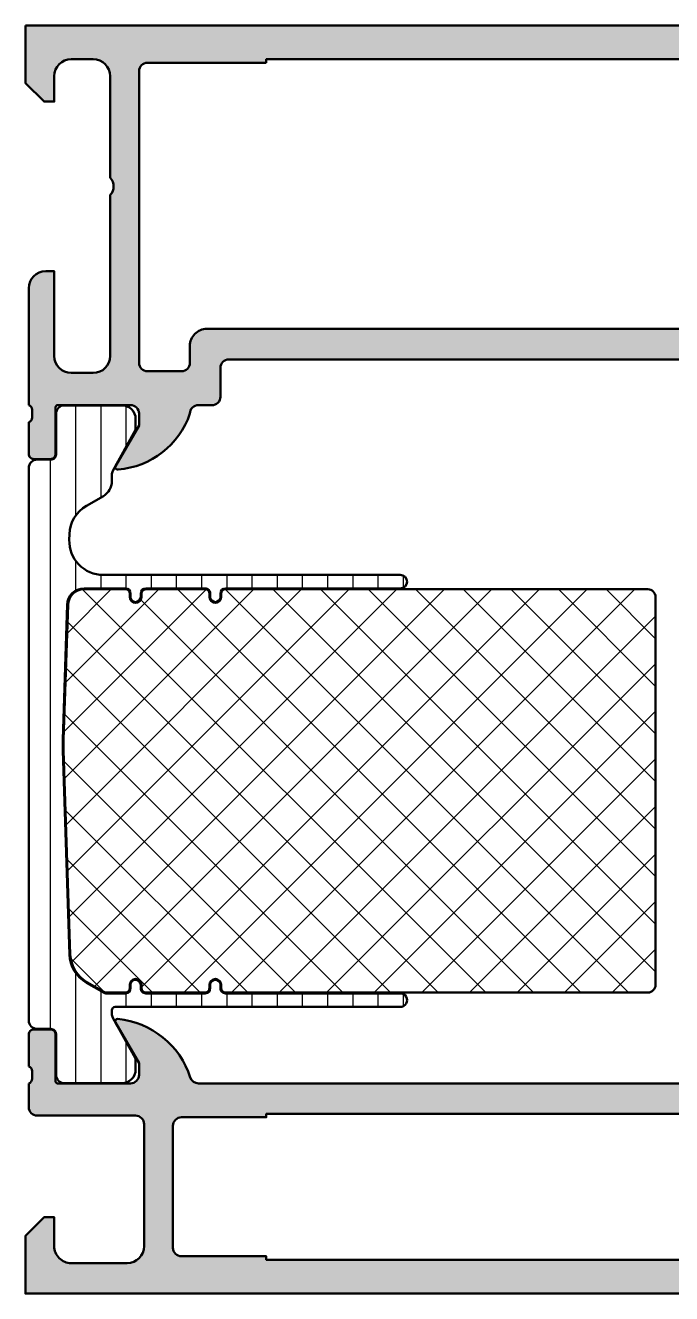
# Model space of a CAD drawing. Extents: x 0 to 106, y 0 to 75.
# Drawn here: x 0 to 38.1, y 0 to 74.8 of the extents above; entities that cross this region are included whole.
import ezdxf

# ---------------------------------------------------------------- set-up
doc = ezdxf.new("R2010")
doc.units = 0
for name, color, linetype, lineweight in [('0S-Alu contour', 7, 'Continuous', 50), ('0S-Alu hatch', 252, 'Continuous', 25), ('0S-Plastic contour', 254, 'Continuous', 50), ('0S-Plastic hatch', 253, 'Continuous', 25), ('0S-PT contour', 91, 'Continuous', 50), ('0S-PT hatch', 103, 'Continuous', 25)]:
    doc.layers.add(name, color=color, linetype=linetype, lineweight=lineweight)

# ---------------------------------------------------------------- blocks, each defined once
blk = doc.blocks.new('398280__E06759D5_C4BA_4D01_B15D_0808B18B0BCE_')
at = {"layer": '0S-Alu hatch'}
h = blk.add_hatch(color=256, dxfattribs=at)
edge = h.paths.add_edge_path()
edge.add_line((1.37e-14, 74.8), (7.06e-14, 71.39999847412132))
edge.add_line((7.06e-14, 71.39999847412132), (1.099975585937684, 70.30000000000003))
edge.add_line((1.099975585937684, 70.30000000000003), (1.699981689453408, 70.30000000000003))
edge.add_line((1.699981689453408, 70.30000000000003), (1.699981689453295, 71.80000381469733))
edge.add_ellipse((2.700020083351738, 71.79996542079881), major_axis=(-1.00003839463546, 0), ratio=1, start_angle=270.0021997238893, end_angle=359.99780027593476, ccw=False)
edge.add_line((2.699981689453181, 72.80000381469726), (4.000000000000212, 72.80000381469726))
edge.add_ellipse((3.999954428526844, 71.79995824322407), major_axis=(-1.000045572511526, 0), ratio=1, start_angle=180.0026109341762, end_angle=269.99738906589573, ccw=False)
edge.add_line((5.000000000000042, 71.80000381469871), (5.000000000000127, 65.8))
edge.add_ellipse((4.474877689036771, 65.3), major_axis=(-0.7250885749144681, 0), ratio=1, start_angle=136.4038464693296, end_angle=223.5961535306705, ccw=False)
edge.add_line((5.000000000000127, 64.8), (5.000000000000041, 55.30000000000005))
edge.add_ellipse((3.999972998484579, 55.30002700151547), major_axis=(-1.000027001879993, 0), ratio=1, start_angle=90.00154703109422, end_angle=179.9984529689852, ccw=False)
edge.add_line((3.999999999999871, 54.3), (2.699981689453295, 54.29999999999999))
edge.add_ellipse((2.700001512601063, 55.30001982314776), major_axis=(-1.000019823344241, 0), ratio=1, start_angle=0.0011357599706229848, end_angle=89.99886423981081, ccw=False)
edge.add_line((1.699981689453295, 55.30000000000381), (1.699981689453295, 60.3))
edge.add_line((1.699981689453295, 60.3), (1.199981689453252, 60.3))
edge.add_arc((1.200016055021535, 59.29996563443157), 1.0000343661589, 90.00196893435886, 179.9980310656152)
edge.add_line((0.1999816894531106, 59.30000000000031), (0.1999816894531672, 52.39996551583617))
edge.add_ellipse((0.1211452429101174, 52.13244492384305), major_axis=(-0.2788950563274363, 0), ratio=1, start_angle=178.8354106259004, end_angle=253.5801235805066, ccw=False)
edge.add_line((0.3999826894531683, 52.12677651584467), (0.3999826894531675, 51.67318251584468))
edge.add_ellipse((0.1211145938099994, 51.66752185636762), major_axis=(-0.2789255417371497, 0), ratio=1, start_angle=106.4245945553547, end_angle=181.1628700728881, ccw=False)
edge.add_line((0.1999816894531677, 51.39997851584467), (0.1999816894531814, 49.51996751583616))
edge.add_arc((0.4999816894531768, 49.51996751583616), 0.2999999999999954, 180, 270.0000000000003)
edge.add_line((0.4999816894531783, 49.21996751583616), (1.47995600849596, 49.21996751583616))
edge.add_arc((1.479956008495967, 49.51996751583617), 0.3000000000000043, 269.9999999999986, 360)
edge.add_line((1.779956008495971, 49.51996751583617), (1.779956008495943, 52.27996551583617))
edge.add_ellipse((1.899956008495951, 52.27996551583617), major_axis=(-0.1200000000000079, 0), ratio=1, start_angle=270.0000000000016, end_angle=360, ccw=False)
edge.add_line((1.899956008495948, 52.39996551583617), (6.199974060058764, 52.39999084472678))
edge.add_ellipse((6.199989497152032, 51.90000628199757), major_axis=(-0.4999845629675287, 0), ratio=1, start_angle=179.9991052558096, end_angle=270.00176901520143, ccw=False)
edge.add_line((6.699974060058593, 51.8999984741226), (6.699974060058749, 51.19999389648421))
edge.add_line((6.699974060058749, 51.19999389648421), (5.311729431152655, 48.79547576904323))
edge.add_arc((5.435575379939124, 48.73756724130199), 0.1367158243071341, 154.9399071396922, 284.9282666313296)
edge.add_arc((5.082349791735743, 53.46586819594615), 4.875900108610252, 274.5693845029852, 341.2678313541294)
edge.add_ellipse((10.19996787116752, 51.89999703365564), major_axis=(-0.4999938111092723, 0), ratio=1, start_angle=269.9992907965535, end_angle=359.99983493439635, ccw=False)
edge.add_line((10.19997406005852, 52.3999908447266), (10.99997406006041, 52.39999084472661))
edge.add_arc((10.99997406006041, 52.89999084472661), 0.5, 269.9999999999998, 360)
edge.add_line((11.49997406006041, 52.89999084472661), (11.49997406006041, 54.59999542236328))
edge.add_ellipse((11.9999740600604, 54.59999542236329), major_axis=(-0.4999999999999876, 0), ratio=1, start_angle=270.0000000000018, end_angle=360, ccw=False)
edge.add_line((11.99997406006038, 55.09999542236328), (66.00016785950528, 55.09999542236333))
edge.add_ellipse((66.0001678595053, 54.59999542236332), major_axis=(-0.5000000000000142, 0), ratio=1, start_angle=180, end_angle=270.00000000000165, ccw=False)
edge.add_line((66.50016785950531, 54.59999542236332), (66.50016785950528, 51.89999847412161))
edge.add_arc((71.12727051776696, 53.47457053127342), 4.887673902098582, 198.7930956538674, 265.8043505018736)
edge.add_arc((70.76145398079538, 48.73879050912451), 0.1390384168074657, 273.3902478632479, 384.0601169720247)
edge.add_line((70.88841248841204, 48.79547576904342), (69.50016785950619, 51.19999389648445))
edge.add_line((69.50016785950619, 51.19999389648445), (69.50016785950608, 51.89999847412086))
edge.add_ellipse((70.00015242241284, 51.90000628199715), major_axis=(-0.4999845629677255, 0), ratio=1, start_angle=-90.00176901518182, end_angle=0.000894744190475194, ccw=False)
edge.add_line((70.00016785950594, 52.39999084472657), (74.30002568095723, 52.3995706889849))
edge.add_ellipse((74.30002568095723, 52.27957068898488), major_axis=(-0.1200000000000116, 0), ratio=1, start_angle=180, end_angle=270, ccw=False)
edge.add_line((74.42002568095722, 52.27957068898489), (74.42002568095722, 49.51957268898488))
edge.add_arc((74.7200256809572, 49.51957268898489), 0.2999999999999829, 180, 270.0000000000027)
edge.add_line((74.72002568095722, 49.2195726889849), (75.70000000000002, 49.21957268898489))
edge.add_arc((75.7, 49.51957268898489), 0.2999999999999971, 270.0000000000027, 360)
edge.add_line((76, 49.51957268898489), (76.00000000000001, 51.3995836889934))
edge.add_ellipse((76.07886709564323, 51.66712702951638), major_axis=(-0.2789255417371992, 0), ratio=1, start_angle=-1.1628700728805939, end_angle=73.5754054446374, ccw=False)
edge.add_line((75.79999900000001, 51.67278768899341), (75.79999900000001, 52.1263816889934))
edge.add_ellipse((76.07883644654306, 52.13205009699178), major_axis=(-0.2788950563274379, 0), ratio=1, start_angle=-73.58012358050632, end_angle=1.1645893740982274, ccw=False)
edge.add_line((76.00000000000001, 52.3995706889849), (76.0001603445477, 54.59999514771071))
edge.add_ellipse((76.50016034454748, 54.59999514771047), major_axis=(-0.4999999999997869, 0), ratio=1, start_angle=269.9999999999984, end_angle=360, ccw=False)
edge.add_line((76.5001603445475, 55.09999514771026), (79.29985570811563, 55.09999514771082))
edge.add_line((79.29985570811563, 55.09999514771082), (79.29985570811557, 54.29999972534743))
edge.add_line((79.29985570811557, 54.29999972534743), (80.29985570811544, 54.30000735474173))
edge.add_arc((80.2998864487359, 54.79997661371057), 0.4999692599138726, 269.9964771677912, 360.0026485613531)
edge.add_line((80.7998557081156, 54.79999972534759), (80.79991674327191, 59.29999972534695))
edge.add_arc((79.7998292727026, 59.29991225477806), 1.000087474394527, 0.0050112559646679, 89.99498874392633)
edge.add_line((79.7999167432714, 60.29999972534738), (79.29991674327185, 60.29999972534715))
edge.add_line((79.29991674327185, 60.29999972534715), (79.29991674327196, 57.79999972534738))
edge.add_ellipse((78.29982934579928, 57.80008712281011), major_axis=(-1.000087401291507, 0), ratio=1, start_angle=90.00501389830413, end_angle=179.9949929319336, ccw=False)
edge.add_line((78.29991686248134, 56.79999972534785), (77.00016034454718, 56.79999972534715))
edge.add_ellipse((77.00021914227587, 57.80005852307538), major_axis=(-1.000058799456714, 0), ratio=1, start_angle=0.0033686637580103707, end_angle=89.99663133637512, ccw=False)
edge.add_line((76.00016034454764, 57.79999972534437), (75.99986803435614, 64.79999972534715))
edge.add_ellipse((76.52470737467458, 65.29999972534715), major_axis=(-0.7248836686985655, 0), ratio=1, start_angle=-43.61157673630902, end_angle=43.611576736309075, ccw=False)
edge.add_line((75.99986803435614, 65.79999972534713), (75.99986803435614, 71.80043483925358))
edge.add_ellipse((76.99992284304498, 71.80038766034902), major_axis=(-1.000054809801722, 0), ratio=1, start_angle=270.0031401344176, end_angle=359.997296995918, ccw=False)
edge.add_line((76.9998680343566, 72.80044246864882), (78.29991686248069, 72.80044246864814))
edge.add_ellipse((78.29983041686523, 71.80035614156394), major_axis=(-1.000086330820304, 0), ratio=1, start_angle=180.0053828449331, end_angle=269.9950474586288, ccw=False)
edge.add_line((79.29991674327202, 71.80045009804165), (79.29991674327185, 70.29999257279023))
edge.add_line((79.29991674327185, 70.29999257279023), (79.89989232920946, 70.29999257279))
edge.add_line((79.89989232920946, 70.29999257279), (80.99986791991971, 71.39996792030847))
edge.add_line((80.99986791991971, 71.39996792030847), (80.99986791992, 74.8))
edge.add_line((80.99986791992, 74.8), (1.42e-14, 74.8))
edge = h.paths.add_edge_path()
edge.add_line((14.19998550415049, 72.59999542236328), (14.19998550415049, 72.7999954223636))
edge.add_line((14.19998550415049, 72.7999954223636), (66.79988623046678, 72.79999542236358))
edge.add_line((66.79988623046678, 72.79999542236358), (66.79988623046684, 72.59999542236302))
edge.add_line((66.79988623046684, 72.59999542236302), (73.79988623046692, 72.59999542236307))
edge.add_ellipse((73.79987837838075, 72.09998757027708), major_axis=(-0.5000078521476543, 0), ratio=1, start_angle=180.0008997684673, end_angle=269.9991002313343, ccw=False)
edge.add_line((74.29988623046675, 72.09999542236328), (74.29988623046675, 54.89999084473137))
edge.add_ellipse((73.79988157663784, 54.89999549855546), major_axis=(-0.5000046538505677, 0), ratio=1, start_angle=90.00053328454658, end_angle=179.9994667160038, ccw=False)
edge.add_line((73.79988623046675, 54.39999084472656), (68.79987554931365, 54.39999084472656))
edge.add_ellipse((68.79987554931367, 54.89999084472654), major_axis=(-0.4999999999999858, 0), ratio=1, start_angle=0, end_angle=89.9999999999983, ccw=False)
edge.add_line((68.29987554931368, 54.89999084472656), (68.29987554931365, 55.89999542236333))
edge.add_arc((67.29987554931364, 55.89999542236333), 1.000000000000017, 0, 89.9999999999992)
edge.add_line((67.29987554931365, 56.89999542236335), (10.6999740600604, 56.89999542236328))
edge.add_arc((10.69997406006038, 55.89999542236327), 1.000000000000014, 89.9999999999992, 180)
edge.add_line((9.69997406006037, 55.89999542236329), (9.699974060060397, 54.89999084472673))
edge.add_ellipse((9.199974060060393, 54.89999084472673), major_axis=(-0.5000000000000036, 0), ratio=1, start_angle=89.99999999999733, end_angle=180, ccw=False)
edge.add_line((9.19997406006037, 54.39999084472673), (7.199985504150318, 54.39999084472685))
edge.add_ellipse((7.1999901579791, 54.89999549855548), major_axis=(-0.5000046538502977, 0), ratio=1, start_angle=0.0005332839962761682, end_angle=89.9994667154682, ccw=False)
edge.add_line((6.69998550415046, 54.89999084472656), (6.699985504150546, 72.09999542236166))
edge.add_ellipse((7.19999335623661, 72.09998757027722), major_axis=(-0.5000078521477183, 0), ratio=1, start_angle=270.0008997686535, end_angle=359.99910023153274, ccw=False)
edge.add_line((7.199985504150546, 72.59999542236328), (14.19998550415049, 72.59999542236328))
at = {"layer": '0S-Alu contour', "color": 7}
for points in [[(1.37e-14, 74.8), (7.06e-14, 71.39999847412132), (1.099975585937684, 70.30000000000003), (1.699981689453408, 70.30000000000003), (1.699981689453295, 71.80000381469733)], [(79.29991674327202, 71.80045009804165), (79.29991674327185, 70.29999257279023), (79.89989232920946, 70.29999257279), (80.99986791991971, 71.39996792030847), (80.99986791992, 74.8), (1.37e-14, 74.8)], [(2.699981689453181, 72.80000381469726), (4.000000000000212, 72.80000381469726)], [(7.199985504150546, 72.59999542236328), (14.19998550415049, 72.59999542236328)], [(14.19998550415049, 72.59999542236328), (14.19998550415049, 72.7999954223636), (66.79988623046678, 72.79999542236358), (66.79988623046684, 72.59999542236302), (73.79988623046692, 72.59999542236307)], [(76.9998680343566, 72.80044246864882), (78.29991686248069, 72.80044246864814)], [(6.69998550415046, 54.89999084472656), (6.699985504150546, 72.09999542236166)], [(74.29988623046675, 72.09999542236328), (74.29988623046675, 54.89999084473137)], [(5.000000000000042, 71.80000381469871), (5.000000000000127, 65.8)], [(75.99986803435614, 65.79999972534713), (75.99986803435614, 71.80043483925358)], [(5.000000000000127, 64.8), (5.000000000000041, 55.30000000000005)], [(76.00016034454764, 57.79999972534437), (75.99986803435614, 64.79999972534715)], [(1.699981689453295, 55.30000000000381), (1.699981689453295, 60.3), (1.199981689453252, 60.3)], [(79.7999167432714, 60.29999972534738), (79.29991674327185, 60.29999972534715), (79.29991674327196, 57.79999972534738)], [(0.1999816894531106, 59.30000000000031), (0.1999816894531672, 52.39996551583617)], [(80.7998557081156, 54.79999972534759), (80.79991674327191, 59.29999972534695)], [(67.29987554931365, 56.89999542236335), (10.6999740600604, 56.89999542236328)], [(78.29991686248134, 56.79999972534785), (77.00016034454718, 56.79999972534715)], [(9.69997406006037, 55.89999542236329), (9.699974060060397, 54.89999084472673)], [(68.29987554931368, 54.89999084472656), (68.29987554931365, 55.89999542236333)], [(11.99997406006038, 55.09999542236328), (66.00016785950528, 55.09999542236333)], [(76.5001603445475, 55.09999514771026), (79.29985570811563, 55.09999514771082), (79.29985570811557, 54.29999972534743), (80.29985570811544, 54.30000735474173)], [(3.999999999999871, 54.3), (2.699981689453295, 54.29999999999999)], [(9.19997406006037, 54.39999084472673), (7.199985504150318, 54.39999084472685)], [(11.49997406006041, 52.89999084472661), (11.49997406006041, 54.59999542236328)], [(66.50016785950531, 54.59999542236332), (66.50016785950528, 51.89999847412161)], [(73.79988623046675, 54.39999084472656), (68.79987554931365, 54.39999084472656)], [(76.00000000000001, 52.3995706889849), (76.0001603445477, 54.59999514771071)], [(1.899956008495948, 52.39996551583617), (6.199974060058764, 52.39999084472678)], [(10.19997406005852, 52.3999908447266), (10.99997406006041, 52.39999084472661)], [(70.00016785950594, 52.39999084472657), (74.30002568095723, 52.3995706889849)], [(0.3999826894531683, 52.12677651584467), (0.3999826894531675, 51.67318251584468)], [(1.779956008495971, 49.51996751583617), (1.779956008495943, 52.27996551583617)], [(6.699974060058593, 51.8999984741226), (6.699974060058749, 51.19999389648421), (5.311729431152655, 48.79547576904323)], [(70.88841248841204, 48.79547576904342), (69.50016785950619, 51.19999389648445), (69.50016785950608, 51.89999847412086)], [(74.42002568095722, 52.27957068898489), (74.42002568095722, 49.51957268898488)], [(75.79999900000001, 51.67278768899341), (75.79999900000001, 52.1263816889934)], [(0.1999816894531677, 51.39997851584467), (0.1999816894531814, 49.51996751583616)], [(76, 49.51957268898489), (76.00000000000001, 51.3995836889934)], [(0.4999816894531783, 49.21996751583616), (1.47995600849596, 49.21996751583616)], [(74.72002568095722, 49.2195726889849), (75.70000000000002, 49.21957268898489)]]:
    blk.add_lwpolyline(points, dxfattribs=at)
at = {"layer": '0S-Alu contour', "color": 7, "extrusion": (0, 0, -1)}
for centre, radius, start, end in [((-2.700020083351738, 71.79996542079881), 1.00003839463546, 0.0021997240652303, 89.9978002761107), ((-3.999954428526844, 71.79995824322407), 1.000045572511526, 90.00261093410425, 179.9973890658238), ((-7.19999335623661, 72.09998757027722), 0.5000078521477183, 0.0008997684672687, 89.9991002313465), ((-73.79987837838075, 72.09998757027708), 0.5000078521476543, 90.0008997686657, 179.9991002315327), ((-76.99992284304498, 71.80038766034902), 1.000054809801722, 0.0027030040819815, 89.9968598655824), ((-78.29983041686523, 71.80035614156394), 1.000086330820304, 90.0049525413712, 179.9946171550669), ((-4.474877689036771, 65.3), 0.7250885749144684, 136.4038464693295, 223.5961535306705), ((-76.52470737467458, 65.29999972534715), 0.7248836686985655, 316.3884232636909, 43.61157673630913), ((-77.00021914227587, 57.80005852307538), 1.000058799456714, 270.0033686636249, 359.996631336242), ((-78.29982934579928, 57.80008712281011), 1.000087401291507, 180.0050070680665, 269.9949861016959), ((-2.700001512601063, 55.30001982314776), 1.000019823344241, 270.0011357601893, 359.9988642400294), ((-3.999972998484579, 55.30002700151547), 1.000027001879993, 180.0015470310149, 269.9984529689058), ((-7.1999901579791, 54.89999549855548), 0.5000046538502977, 270.0005332845319, 359.9994667160037), ((-9.199974060060393, 54.89999084472673), 0.5000000000000036, 180, 270.0000000000027), ((-11.9999740600604, 54.59999542236329), 0.4999999999999876, 0, 89.99999999999817), ((-66.0001678595053, 54.59999542236332), 0.5000000000000142, 89.99999999999837, 180), ((-68.79987554931367, 54.89999084472654), 0.4999999999999858, 270.0000000000017, 0), ((-73.79988157663784, 54.89999549855546), 0.5000046538505677, 180.0005332839962, 269.9994667154534), ((-76.50016034454748, 54.59999514771047), 0.4999999999997869, 0, 90.0000000000016), ((-0.1211452429101174, 52.13244492384305), 0.2788950563274363, 106.4198764194934, 181.1645893740997), ((-1.899956008495951, 52.27996551583617), 0.1200000000000079, 0, 89.99999999999841), ((-6.199989497152032, 51.90000628199757), 0.4999845629675287, 89.99823098479855, 180.0008947441905), ((-10.19996787116752, 51.89999703365564), 0.4999938111092723, 0.0001650656036298, 90.00070920344648), ((-70.00015242241284, 51.90000628199715), 0.4999845629677255, 359.9991052558095, 90.0017690151818), ((-74.30002568095723, 52.27957068898488), 0.1200000000000116, 90, 180), ((-76.07883644654306, 52.13205009699178), 0.2788950563274379, 358.8354106259018, 73.58012358050647), ((-0.1211145938099994, 51.66752185636762), 0.2789255417371497, 178.8371299271119, 253.5754054446453), ((-76.07886709564323, 51.66712702951638), 0.2789255417371992, 286.4245945553626, 1.162870072880582)]:
    blk.add_arc(centre, radius, start, end, dxfattribs=at)
at = {"layer": '0S-Alu contour', "color": 7}
for centre, radius, start, end in [((1.200016055021535, 59.29996563443157), 1.0000343661589, 90.00196893435886, 179.9980310656152), ((79.7998292727026, 59.29991225477806), 1.000087474394527, 0.0050112559646679, 89.99498874392633), ((10.69997406006038, 55.89999542236327), 1.000000000000014, 89.9999999999992, 180), ((67.29987554931364, 55.89999542236333), 1.000000000000017, 0, 89.9999999999992), ((80.2998864487359, 54.79997661371057), 0.4999692599138726, 269.9964771677912, 0.0026485613531484), ((10.99997406006041, 52.89999084472661), 0.5, 269.9999999999998, 0), ((5.082349791735743, 53.46586819594615), 4.875900108610252, 274.5693845029852, 341.2678313541294), ((71.12727051776696, 53.47457053127342), 4.887673902098582, 198.7930956538674, 265.8043505018736), ((0.4999816894531768, 49.51996751583616), 0.2999999999999954, 180, 270.0000000000003), ((1.479956008495967, 49.51996751583617), 0.3000000000000043, 269.9999999999986, 0), ((74.7200256809572, 49.51957268898489), 0.2999999999999829, 180, 270.0000000000027), ((75.7, 49.51957268898489), 0.2999999999999971, 270.0000000000027, 0), ((5.435575379939124, 48.73756724130199), 0.1367158243071341, 154.9399071396922, 284.9282666313296), ((70.76145398079538, 48.73879050912451), 0.1390384168074657, 273.3902478632479, 24.06011697202465)]:
    blk.add_arc(centre, radius, start, end, dxfattribs=at)
blk = doc.blocks.new('284257__53024D30_2D6A_4A6E_AB34_F82DDA733425___B0B0216B_E488_4643_A1BC_077984612365_')
at = {"layer": '0S-Plastic hatch'}
h = blk.add_hatch(dxfattribs=at)
h.set_pattern_fill('ANSI31', color=256, scale=0.4680000000000001, angle=45, style=0)
h.set_pattern_definition([(90, (0, 0), (-1.4859, 0), [])])
edge = h.paths.add_edge_path()
edge.add_line((0.1999999999999964, 48.69001572907988), (0.1999999999999964, 16.10998427091997))
edge.add_arc((0.7000000000000027, 16.10998427092004), 0.5000000000000063, 180, 270.0000000000123)
edge.add_line((0.70000000000011, 15.60998427092003), (1.510331330463778, 15.60998427092004))
edge.add_ellipse((1.510331330463746, 15.30998427092015), major_axis=(-0.2999999999998977, 0), ratio=1, start_angle=179.9920753769033, end_angle=269.99999999999386, ccw=False)
edge.add_line((1.810331327594163, 15.30994277769076), (1.809999399235729, 12.91006915538231))
edge.add_arc((2.309999394453263, 12.91000000000002), 0.5000000000000016, 179.9920753769491, 269.9999999999936)
edge.add_line((2.309999394453208, 12.41000000000002), (5.699999999999882, 12.40999999999996))
edge.add_arc((5.699999999999897, 13.21000000000001), 0.800000000000054, 269.999999999999, 360)
edge.add_line((6.499999999999951, 13.21000000000003), (6.499999999999951, 13.86000000000028))
edge.add_line((6.499999999999951, 13.86000000000028), (5.162690146494136, 16.27257083923049))
edge.add_ellipse((5.600000000507808, 16.51497564960008), major_axis=(-0.5000000005077773, 0), ratio=1, start_angle=0, end_angle=29.000000000032628, ccw=False)
edge.add_line((5.10000000000003, 16.51497564960008), (5.10000000000003, 16.71000000000013))
edge.add_ellipse((5.299999999999958, 16.71000000000011), major_axis=(-0.1999999999999273, 0), ratio=1, start_angle=269.99999999999875, end_angle=360, ccw=False)
edge.add_line((5.299999999999962, 16.91000000000004), (22.09952632566758, 16.91))
edge.add_arc((22.09952632566752, 17.31), 0.3999999999999986, 270.0000000000081, 450.0000000000081)
edge.add_line((22.09952632566746, 17.71), (11.79952632566751, 17.71000000000007))
edge.add_ellipse((11.79952632566749, 18.01000000000006), major_axis=(-0.29999999999999, 0), ratio=1, start_angle=0, end_angle=90.00000000000381, ccw=False)
edge.add_line((11.49952632566749, 18.01000000000006), (11.49952632566749, 18.2100000000001))
edge.add_arc((11.19952632566748, 18.21000000000006), 0.3000000000000114, 0, 180)
edge.add_line((10.89952632566747, 18.21000000000006), (10.89952632566753, 18.01000000000018))
edge.add_ellipse((10.59952632566747, 18.0100000000001), major_axis=(-0.3000000000000558, 0), ratio=1, start_angle=90.00000000001933, end_angle=180, ccw=False)
edge.add_line((10.59952632566757, 17.71000000000004), (7.099999315437579, 17.71000000000003))
edge.add_ellipse((7.099999315437574, 18.00999976147988), major_axis=(-0.2999997614798495, 0), ratio=1, start_angle=0, end_angle=90.00000000000102, ccw=False)
edge.add_line((6.799999553957726, 18.00999976147987), (6.799999553957726, 18.20999976147993))
edge.add_arc((6.499999553957715, 18.20999976147989), 0.3000000000000114, 0, 180)
edge.add_line((6.199999553957703, 18.20999976147989), (6.19999955395776, 18.00999976148001))
edge.add_ellipse((5.899999792477879, 18.00999976147994), major_axis=(-0.2999997614798815, 0), ratio=1, start_angle=90.0000000000162, end_angle=180, ccw=False)
edge.add_line((5.899999792477964, 17.71000000000006), (4.735898384799619, 17.71000000000006))
edge.add_ellipse((4.735898384799701, 17.90999999963148), major_axis=(-0.199999999631423, 0), ratio=1, start_angle=59.9999999999838, end_angle=89.99999999997658, ccw=False)
edge.add_line((4.635898384983939, 17.73679491919382), (3.599095901693211, 18.33539298302521))
edge.add_ellipse((4.599095736264295, 20.06744387718718), major_axis=(-1.999999992277373, 0), ratio=1, start_angle=1.7229977105130843, end_angle=60.000005344613214, ccw=False)
edge.add_line((2.60000000000003, 20.00730897584428), (2.205380570035978, 32.03200236252826))
edge.add_ellipse((12.20000000000169, 32.35999999999975), major_axis=(-10.00000000000175, 0), ratio=1, start_angle=-1.879625159000625, end_angle=1.879625158991928, ccw=False)
edge.add_line((2.205380570036034, 32.68799763747277), (2.46315492135404, 40.62279976374721))
edge.add_ellipse((3.462616864350539, 40.59000000000003), major_axis=(-1.000000000000103, 0), ratio=1, start_angle=270.00000000000296, end_angle=358.120374841006, ccw=False)
edge.add_line((3.462616864350487, 41.59000000000014), (5.900000000000042, 41.59000000000005))
edge.add_ellipse((5.90000000000003, 41.29000000000008), major_axis=(-0.2999999999999687, 0), ratio=1, start_angle=180, end_angle=269.9999999999978, ccw=False)
edge.add_line((6.199999999999996, 41.29000000000008), (6.199999999999996, 41.09000000000005))
edge.add_arc((6.499999999999979, 41.09000000000004), 0.2999999999999829, 180, 360)
edge.add_line((6.799999999999962, 41.09000000000004), (6.799999999999962, 41.29))
edge.add_ellipse((7.099999999999957, 41.29000000000004), major_axis=(-0.2999999999999954, 0), ratio=1, start_angle=270.0000000000078, end_angle=360, ccw=False)
edge.add_line((7.099999999999917, 41.59000000000004), (10.59952632566752, 41.59000000000005))
edge.add_ellipse((10.59952632566753, 41.29000000000005), major_axis=(-0.2999999999999971, 0), ratio=1, start_angle=180, end_angle=270.00000000000307, ccw=False)
edge.add_line((10.89952632566753, 41.2900000000001), (10.89952632566753, 41.09000000000007))
edge.add_arc((11.19952632566751, 41.09000000000006), 0.2999999999999829, 180, 360)
edge.add_line((11.49952632566749, 41.09000000000005), (11.49952632566749, 41.29000000000001))
edge.add_ellipse((11.79952632566749, 41.29000000000006), major_axis=(-0.3000000000000007, 0), ratio=1, start_angle=270.0000000000088, end_angle=360, ccw=False)
edge.add_line((11.79952632566745, 41.59000000000006), (22.09952632566752, 41.59000000000006))
edge.add_arc((22.09952632566755, 41.99000000000006), 0.3999999999999915, 269.9999999999959, 449.9999999999959)
edge.add_line((22.09952632566758, 42.39000000000005), (4.58786141229968, 42.38999999999993))
edge.add_ellipse((4.587861412299687, 44.38999999999999), major_axis=(-2.000000000000049, 0), ratio=1, start_angle=-1.8796251589961912, end_angle=89.99999999999977, ccw=False)
edge.add_line((2.588937526306847, 44.45559952749442), (2.60000000000003, 44.7926910241557))
edge.add_ellipse((4.599095743983482, 44.73255612258069), major_axis=(-2.000000000000047, 0), ratio=1, start_angle=299.99999465538866, end_angle=358.2770022894894, ccw=False)
edge.add_line((3.599095905551005, 46.46460702343066), (4.599999919216267, 47.04247909649653))
edge.add_arc((4.100000000000017, 47.90850454692143), 0.9999999999999593, 299.9999946553916, 360)
edge.add_line((5.099999999999976, 47.90850454692144), (5.10000000000003, 48.28502435050005))
edge.add_ellipse((5.600000000121944, 48.2850243505002), major_axis=(-0.5000000001219141, 0), ratio=1, start_angle=331.0000000000197, end_angle=360, ccw=False)
edge.add_line((5.162690146445535, 48.52742916068232), (6.500000000000007, 50.94000000000009))
edge.add_line((6.500000000000007, 50.94000000000009), (6.500000000000007, 51.59000000000006))
edge.add_arc((5.70000000000001, 51.58999999999994), 0.7999999999999972, 0, 90.00000000000509)
edge.add_line((5.699999999999939, 52.38999999999993), (2.309999389670857, 52.38999999999999))
edge.add_arc((2.309999389670844, 51.88999999999998), 0.5000000000000142, 89.9999999999985, 180.0079247372927)
edge.add_line((1.809999394453434, 51.88993084362136), (1.81033132759422, 49.49005722290699))
edge.add_ellipse((1.510331330463851, 49.49001572907983), major_axis=(-0.2999999999999317, 0), ratio=1, start_angle=89.99999999998619, end_angle=180.0079247372928, ccw=False)
edge.add_line((1.510331330463778, 49.1900157290799), (0.6999999999999396, 49.19001572907988))
edge.add_arc((0.699999999999961, 48.69001572907992), 0.4999999999999645, 90.00000000000244, 180)
at = {"layer": '0S-Plastic contour', "color": 7}
for points in [[(5.699999999999939, 52.38999999999993), (2.309999389670857, 52.38999999999999)], [(1.809999394453434, 51.88993084362136), (1.81033132759422, 49.49005722290699)], [(5.162690146445535, 48.52742916068232), (6.500000000000007, 50.94000000000009), (6.500000000000007, 51.59000000000006)], [(0.1999999999999964, 48.69001572907988), (0.1999999999999964, 16.10998427091997)], [(1.510331330463778, 49.1900157290799), (0.6999999999999396, 49.19001572907988)], [(5.099999999999976, 47.90850454692144), (5.10000000000003, 48.28502435050005)], [(3.599095905551005, 46.46460702343066), (4.599999919216267, 47.04247909649653)], [(2.588937526306847, 44.45559952749442), (2.60000000000003, 44.7926910241557)], [(22.09952632566758, 42.39000000000005), (4.58786141229968, 42.38999999999993)], [(3.462616864350487, 41.59000000000014), (5.900000000000042, 41.59000000000005)], [(6.199999999999996, 41.29000000000008), (6.199999999999996, 41.09000000000005)], [(6.799999999999962, 41.09000000000004), (6.799999999999962, 41.29)], [(7.099999999999917, 41.59000000000004), (10.59952632566752, 41.59000000000005)], [(10.89952632566753, 41.2900000000001), (10.89952632566753, 41.09000000000007)], [(11.49952632566749, 41.09000000000005), (11.49952632566749, 41.29000000000001)], [(11.79952632566745, 41.59000000000006), (22.09952632566752, 41.59000000000006)], [(2.205380570036034, 32.68799763747277), (2.46315492135404, 40.62279976374721)], [(2.60000000000003, 20.00730897584428), (2.205380570035978, 32.03200236252826)], [(4.635898384983939, 17.73679491919382), (3.599095901693211, 18.33539298302521)], [(6.199999553957703, 18.20999976147989), (6.19999955395776, 18.00999976148001)], [(6.799999553957726, 18.00999976147987), (6.799999553957726, 18.20999976147993)], [(10.89952632566747, 18.21000000000006), (10.89952632566753, 18.01000000000018)], [(11.49952632566749, 18.01000000000006), (11.49952632566749, 18.2100000000001)], [(5.899999792477964, 17.71000000000006), (4.735898384799619, 17.71000000000006)], [(10.59952632566757, 17.71000000000004), (7.099999315437579, 17.71000000000003)], [(22.09952632566746, 17.71), (11.79952632566751, 17.71000000000007)], [(5.10000000000003, 16.51497564960008), (5.10000000000003, 16.71000000000013)], [(5.299999999999962, 16.91000000000004), (22.09952632566758, 16.91)], [(6.499999999999951, 13.21000000000003), (6.499999999999951, 13.86000000000028), (5.162690146494136, 16.27257083923049)], [(0.70000000000011, 15.60998427092003), (1.510331330463778, 15.60998427092004)], [(1.810331327594163, 15.30994277769076), (1.809999399235729, 12.91006915538231)], [(2.309999394453208, 12.41000000000002), (5.699999999999882, 12.40999999999996)]]:
    blk.add_lwpolyline(points, dxfattribs=at)
for centre, radius, start, end in [((2.309999389670844, 51.88999999999998), 0.5000000000000142, 89.9999999999985, 180.0079247372927), ((5.70000000000001, 51.58999999999994), 0.7999999999999972, 0, 90.00000000000509), ((0.699999999999961, 48.69001572907992), 0.4999999999999645, 90.00000000000244, 180), ((4.100000000000017, 47.90850454692143), 0.9999999999999593, 299.9999946553916, 0), ((22.09952632566755, 41.99000000000006), 0.3999999999999915, 269.9999999999959, 89.99999999999594), ((6.499999999999979, 41.09000000000004), 0.2999999999999829, 180, 0), ((11.19952632566751, 41.09000000000006), 0.2999999999999829, 180, 0), ((6.499999553957715, 18.20999976147989), 0.3000000000000114, 0, 180), ((11.19952632566748, 18.21000000000006), 0.3000000000000114, 0, 180), ((22.09952632566752, 17.31), 0.3999999999999986, 270.0000000000081, 90.00000000000813), ((0.7000000000000027, 16.10998427092004), 0.5000000000000063, 180, 270.0000000000123), ((2.309999394453263, 12.91000000000002), 0.5000000000000016, 179.9920753769491, 269.9999999999936), ((5.699999999999897, 13.21000000000001), 0.800000000000054, 269.999999999999, 0)]:
    blk.add_arc(centre, radius, start, end, dxfattribs=at)
at = {"layer": '0S-Plastic contour', "color": 7, "extrusion": (0, 0, -1)}
for centre, radius, start, end in [((-1.510331330463851, 49.49001572907983), 0.2999999999999317, 179.9920752627072, 270.0000000000139), ((-5.600000000121944, 48.2850243505002), 0.5000000001219141, 0, 28.99999999998028), ((-4.599095743983482, 44.73255612258069), 2.000000000000047, 1.722997710510562, 60.00000534461133), ((-4.587861412299687, 44.38999999999999), 2.000000000000049, 270.0000000000002, 1.87962515899611), ((-3.462616864350539, 40.59000000000003), 1.000000000000103, 1.879625158993977, 89.99999999999704), ((-5.90000000000003, 41.29000000000008), 0.2999999999999687, 90.00000000000222, 180), ((-7.099999999999957, 41.29000000000004), 0.2999999999999954, 0, 89.9999999999922), ((-10.59952632566753, 41.29000000000005), 0.2999999999999971, 89.99999999999694, 180), ((-11.79952632566749, 41.29000000000006), 0.3000000000000007, 0, 89.99999999999118), ((-12.20000000000169, 32.35999999999975), 10.00000000000175, 358.1203748410081, 1.879625159000571), ((-4.599095736264295, 20.06744387718718), 1.999999992277373, 299.9999946553868, 358.2770022894869), ((-5.899999792477879, 18.00999976147994), 0.2999997614798815, 180, 269.9999999999838), ((-7.099999315437574, 18.00999976147988), 0.2999997614798495, 269.999999999999, 0), ((-10.59952632566747, 18.0100000000001), 0.3000000000000558, 180, 269.9999999999807), ((-11.79952632566749, 18.01000000000006), 0.29999999999999, 269.9999999999962, 0), ((-4.735898384799701, 17.90999999963148), 0.199999999631423, 270.0000000000234, 300.0000000000162), ((-5.299999999999958, 16.71000000000011), 0.1999999999999273, 0, 90.00000000000126), ((-5.600000000507808, 16.51497564960008), 0.5000000005077773, 330.9999999999674, 0), ((-1.510331330463746, 15.30998427092015), 0.2999999999998977, 90.00000000000612, 180.0079246230968)]:
    blk.add_arc(centre, radius, start, end, dxfattribs=at)
blk = doc.blocks.new('382740__BDF823B6_1F29_4094_BDD1_84D021358285_')
at = {"layer": '0S-PT hatch'}
h = blk.add_hatch(dxfattribs=at)
h.set_pattern_fill('ANSI37', color=256, scale=0.625, angle=90, style=0)
h.set_pattern_definition([(135, (0, 0), (-1.403165018917055, -1.403165018917055), []), (225, (0, 0), (1.403165018917055, -1.403165018917055), [])])
edge = h.paths.add_edge_path()
edge.add_ellipse((36.6999995181945, 41.09000000000007), major_axis=(-0.4500000000000029, 0), ratio=1, start_angle=180, end_angle=270, ccw=False)
edge.add_line((37.1499995181945, 41.09000000000007), (37.1499995181945, 18.21))
edge.add_ellipse((36.69999951819451, 18.21), major_axis=(-0.4500000000000029, 0), ratio=1, start_angle=90, end_angle=180, ccw=False)
edge.add_line((36.69999951819451, 17.76), (11.79952632566748, 17.76))
edge.add_ellipse((11.79952632566749, 18.01), major_axis=(-0.25, 0), ratio=1, start_angle=0, end_angle=89.9999999999979, ccw=False)
edge.add_line((11.54952632566749, 18.01), (11.54952632566749, 18.2100000000001))
edge.add_arc((11.19952632566748, 18.21000000000007), 0.3500000000000121, 0, 180)
edge.add_line((10.84952632566747, 18.21000000000007), (10.84952632566753, 18.01000000000016))
edge.add_ellipse((10.59952632566748, 18.01000000000005), major_axis=(-0.2500000000000497, 0), ratio=1, start_angle=89.9999999999992, end_angle=180, ccw=False)
edge.add_line((10.59952632566747, 17.76), (7.099999315437572, 17.76))
edge.add_ellipse((7.099999315437576, 18.00999976147985), major_axis=(-0.2499997614798488, 0), ratio=1, start_angle=0, end_angle=89.9999999999992, ccw=False)
edge.add_line((6.849999553957726, 18.00999976147985), (6.849999553957726, 18.20999976147993))
edge.add_arc((6.499999553957715, 18.2099997614799), 0.3500000000000112, 0, 180)
edge.add_line((6.149999553957703, 18.2099997614799), (6.14999955395776, 18.00999976147999))
edge.add_ellipse((5.899999792477879, 18.00999976147988), major_axis=(-0.2499997614798816, 0), ratio=1, start_angle=90, end_angle=180, ccw=False)
edge.add_line((5.899999792477879, 17.76), (4.735898384799716, 17.76))
edge.add_ellipse((4.735898387132584, 17.91000000833749), major_axis=(-0.1500000083374893, 0), ratio=1, start_angle=59.9999991088884, end_angle=89.99999910891012, ccw=False)
edge.add_line((4.660898380943468, 17.78009619171581), (3.624095897654022, 18.37869425554645))
edge.add_ellipse((4.599095736264308, 20.06744387718718), major_axis=(-1.94999999227738, 0), ratio=1, start_angle=2.0382479433093863, end_angle=60.00000534461287, ccw=False)
edge.add_line((2.650329495145621, 19.99808893967054), (2.255353667185799, 32.03364235071562))
edge.add_ellipse((12.19974551569598, 32.35999995794401), major_axis=(-9.949745651247158, 0), ratio=1, start_angle=-1.841702723053686, end_angle=1.8796729834294865, ccw=False)
edge.add_line((2.255139571722711, 32.67976728523511), (2.513128018503858, 40.62115977555985))
edge.add_ellipse((3.462616864350527, 40.58999999999997), major_axis=(-0.9500000000000953, 0), ratio=1, start_angle=269.9999999999996, end_angle=358.12037484100273, ccw=False)
edge.add_line((3.462616864350533, 41.54000000000007), (5.900000000000027, 41.54000000000007))
edge.add_ellipse((5.900000000000022, 41.2900000000001), major_axis=(-0.2499999999999716, 0), ratio=1, start_angle=180, end_angle=269.99999999999875, ccw=False)
edge.add_line((6.149999999999996, 41.29000000000008), (6.149999999999996, 41.09000000000005))
edge.add_arc((6.499999999999979, 41.09000000000004), 0.3499999999999828, 180, 360)
edge.add_line((6.849999999999962, 41.09000000000004), (6.849999999999962, 41.29000000000001))
edge.add_ellipse((7.099999999999948, 41.29000000000008), major_axis=(-0.2499999999999858, 0), ratio=1, start_angle=269.999999999999, end_angle=360, ccw=False)
edge.add_line((7.099999999999952, 41.54000000000007), (10.59952632566754, 41.54000000000007))
edge.add_ellipse((10.59952632566754, 41.29000000000008), major_axis=(-0.2499999999999858, 0), ratio=1, start_angle=180, end_angle=270, ccw=False)
edge.add_line((10.84952632566753, 41.2900000000001), (10.84952632566753, 41.09000000000007))
edge.add_arc((11.19952632566751, 41.09000000000006), 0.3499999999999837, 180, 360)
edge.add_line((11.54952632566749, 41.09000000000005), (11.54952632566749, 41.29000000000002))
edge.add_ellipse((11.7995263256675, 41.29000000000007), major_axis=(-0.2500000000000018, 0), ratio=1, start_angle=270.00000000000125, end_angle=360, ccw=False)
edge.add_line((11.79952632566749, 41.54000000000007), (36.6999995181945, 41.54000000000007))
at = {"layer": '0S-PT contour', "color": 7}
for points in [[(3.462616864350533, 41.54000000000007), (5.900000000000027, 41.54000000000007)], [(6.149999999999996, 41.29000000000008), (6.149999999999996, 41.09000000000005)], [(6.849999999999962, 41.09000000000004), (6.849999999999962, 41.29000000000001)], [(7.099999999999952, 41.54000000000007), (10.59952632566754, 41.54000000000007)], [(10.84952632566753, 41.2900000000001), (10.84952632566753, 41.09000000000007)], [(11.54952632566749, 41.09000000000005), (11.54952632566749, 41.29000000000002)], [(11.79952632566749, 41.54000000000007), (36.6999995181945, 41.54000000000007)], [(2.255139571722711, 32.67976728523511), (2.513128018503858, 40.62115977555985)], [(37.1499995181945, 41.09000000000007), (37.1499995181945, 18.21)], [(2.650329495145621, 19.99808893967054), (2.255353667185799, 32.03364235071562)], [(4.660898380943468, 17.78009619171581), (3.624095897654022, 18.37869425554645)], [(6.149999553957703, 18.2099997614799), (6.14999955395776, 18.00999976147999)], [(6.849999553957726, 18.00999976147985), (6.849999553957726, 18.20999976147993)], [(10.84952632566747, 18.21000000000007), (10.84952632566753, 18.01000000000016)], [(11.54952632566749, 18.01), (11.54952632566749, 18.2100000000001)], [(5.899999792477879, 17.76), (4.735898384799716, 17.76)], [(10.59952632566747, 17.76), (7.099999315437572, 17.76)], [(36.69999951819451, 17.76), (11.79952632566748, 17.76)]]:
    blk.add_lwpolyline(points, dxfattribs=at)
at = {"layer": '0S-PT contour', "color": 7, "extrusion": (0, 0, -1)}
for centre, radius, start, end in [((-3.462616864350527, 40.58999999999997), 0.9500000000000953, 1.879625158997274, 90.00000000000038), ((-5.900000000000022, 41.2900000000001), 0.2499999999999716, 90.00000000000122, 180), ((-7.099999999999948, 41.29000000000008), 0.2499999999999858, 0, 90.00000000000102), ((-10.59952632566754, 41.29000000000008), 0.2499999999999858, 90, 180), ((-11.7995263256675, 41.29000000000007), 0.2500000000000018, 0, 89.99999999999876), ((-36.6999995181945, 41.09000000000007), 0.4500000000000029, 90, 180), ((-12.19974551569598, 32.35999995794401), 9.949745651247158, 358.1203270165705, 1.841702723053669), ((-4.599095736264308, 20.06744387718718), 1.94999999227738, 299.9999946553871, 357.9617520566906), ((-5.899999792477879, 18.00999976147988), 0.2499997614798817, 180, 270), ((-7.099999315437576, 18.00999976147985), 0.2499997614798488, 270.0000000000008, 0), ((-10.59952632566748, 18.01000000000005), 0.2500000000000497, 180, 270.0000000000008), ((-11.79952632566749, 18.01), 0.25, 270.0000000000021, 0), ((-36.69999951819451, 18.21), 0.4500000000000029, 180, 270), ((-4.735898387132584, 17.91000000833749), 0.1500000083374893, 270.0000008910899, 300.0000008911116)]:
    blk.add_arc(centre, radius, start, end, dxfattribs=at)
at = {"layer": '0S-PT contour', "color": 7}
for centre, radius, start, end in [((6.499999999999979, 41.09000000000004), 0.3499999999999828, 180, 0), ((11.19952632566751, 41.09000000000006), 0.3499999999999837, 180, 0), ((6.499999553957715, 18.2099997614799), 0.3500000000000112, 0, 180), ((11.19952632566748, 18.21000000000007), 0.3500000000000121, 0, 180)]:
    blk.add_arc(centre, radius, start, end, dxfattribs=at)
blk = doc.blocks.new('398290__72D8650A_1888_4631_A6BD_AA1A7877052E_')
at = {"layer": '0S-Alu hatch'}
h = blk.add_hatch(color=256, dxfattribs=at)
edge = h.paths.add_edge_path()
edge.add_ellipse((6.500003635543988, 10.00000371565224), major_axis=(-0.4999963606566832, 0), ratio=1, start_angle=179.9995829571355, end_angle=270.0004170425942, ccw=False)
edge.add_line((6.999999996187426, 10.00000007629563), (6.999999996187397, 2.800003128053247))
edge.add_ellipse((5.999980085835433, 2.800022919193811), major_axis=(-1.000019910547804, 0), ratio=1, start_angle=90.00114075642318, end_angle=179.9988660738457, ccw=False)
edge.add_line((5.999999996187397, 1.800003008844214), (2.700012203218705, 1.8000030088442))
edge.add_ellipse((2.699981218687452, 2.799972024316704), major_axis=(-0.9999690159525401, 0), ratio=1, start_angle=-0.0017821679763869724, end_angle=90.00177533787843, ccw=False)
edge.add_line((1.700012203218648, 2.800003128053518), (1.700012203218648, 4.500000076295435))
edge.add_line((1.700012203218648, 4.500000076295435), (1.100006099703023, 4.500000076295677))
edge.add_line((1.100006099703023, 4.500000076295677), (0, 3.400001602174584))
edge.add_line((0, 3.400001602174584), (0, 0))
edge.add_line((0, 0), (105.5000023803732, -4.26e-14))
edge.add_arc((105.5000060235379, 0.4999963568350302), 0.4999963568483463, 269.9995825210333, 360.0004159770605)
edge.add_line((106.0000023803731, 0.4999999868889148), (106.0000023803732, 4.500000076295671))
edge.add_arc((105.5000060197299, 4.500003715652365), 0.4999963606565571, 359.9995829571354, 450.0004170425926)
edge.add_line((105.5000023803732, 5.000000076295677), (104.1999840698264, 5.000000076295663))
edge.add_arc((104.1999638148895, 4.500050846643119), 0.4999492300628372, 89.99767871949469, 180.0058184440372)
edge.add_line((103.7000145874045, 4.500000076296132), (103.7000145874044, 4.000000076295677))
edge.add_line((103.7000145874044, 4.000000076295677), (104.7000145874044, 4.000000076295663))
edge.add_line((104.7000145874044, 4.000000076295663), (104.7000145874044, 2.300003128053498))
edge.add_ellipse((103.6999713620809, 2.300046234162624), major_axis=(-1.000043226252593, 0), ratio=1, start_angle=90.0024765215511, end_angle=179.9975303089387, ccw=False)
edge.add_line((103.7000145874043, 1.3000030088442), (99.69998406982631, 1.3000030088442))
edge.add_ellipse((99.69996738442705, 2.299955806847186), major_axis=(-0.9999527981421936, 0), ratio=1, start_angle=-0.0027114333473718943, end_angle=90.00095604808348, ccw=False)
edge.add_line((98.70001458740457, 2.300003128053499), (98.70001458740444, 4.000000076295691))
edge.add_line((98.70001458740444, 4.000000076295691), (99.70001458740444, 4.000000076295691))
edge.add_line((99.70001458740444, 4.000000076295691), (99.70001458740455, 4.500000076295648))
edge.add_arc((99.19996585163052, 4.499951340521631), 0.5000487381489757, 0.0055841639549441, 89.99441583600141)
edge.add_line((99.20001458740443, 5.000000076295663), (96.39999627685746, 5.000000076295677))
edge.add_arc((96.3999824768728, 4.500013876280547), 0.4999862002055745, 89.99841859459889, 180.0015814054484)
edge.add_line((95.89999627685768, 4.500000076295695), (95.89999627685768, 4.300003128053519))
edge.add_arc((96.39998339528141, 4.29999024647722), 0.4999871185896555, 179.9985238419079, 270.0014761579244)
edge.add_line((96.39999627685755, 3.800003128053504), (96.89999627685756, 3.800003128053489))
edge.add_ellipse((96.89999353598999, 3.300000387185896), major_axis=(-0.5000027408751057, 0), ratio=1, start_angle=180.0003140784808, end_angle=269.9996859214303, ccw=False)
edge.add_line((97.39999627685756, 3.300003128053484), (97.39999627685756, 2.199998550416511))
edge.add_ellipse((96.89999991620314, 2.199994791863004), major_axis=(-0.4999963606685482, 0), ratio=1, start_angle=89.99958295870522, end_angle=180.0004307023613, ccw=False)
edge.add_line((96.89999627685779, 1.699998431207703), (81.00000238037202, 1.699998431207433))
edge.add_line((81.00000238037202, 1.699998431207433), (74.94296502685765, 2.046113543512149))
edge.add_ellipse((74.99999317156718, 3.044476890856578), major_axis=(-0.9999907912624919, 0), ratio=1, start_angle=-0.0006709873298973434, end_angle=86.73072417526362, ccw=False)
edge.add_line((74.00000238037326, 3.044488601686294), (74.0000023803732, 10.19999855041675))
edge.add_ellipse((74.50000238037346, 10.19999855041674), major_axis=(-0.5000000000002416, 0), ratio=1, start_angle=270.00000000000324, end_angle=360, ccw=False)
edge.add_line((74.50000238037343, 10.69999855041698), (75.50010156250235, 10.69999855041654))
edge.add_arc((75.50010156250204, 11.19999855041668), 0.5000000000001421, 270.0000000000358, 360)
edge.add_line((76.00010156250218, 11.19999855041699), (76.00010156250195, 12.4000973510763))
edge.add_ellipse((76.07893800904498, 12.66761794306939), major_axis=(-0.2788950563273995, 0), ratio=1, start_angle=-1.1645893741024906, end_angle=73.58012358051042, ccw=False)
edge.add_line((75.80010056250198, 12.67328635106778), (75.80010056250198, 13.12688035106779))
edge.add_ellipse((76.07896865814516, 13.13254101054487), major_axis=(-0.2789255417371579, 0), ratio=1, start_angle=-73.57540544464092, end_angle=1.1628700728890067, ccw=False)
edge.add_line((76.00010156250195, 13.4000843510678), (76.00010156250198, 15.2800953510763))
edge.add_arc((75.70010156250197, 15.28009535107631), 0.300000000000006, 0, 89.99999999999729)
edge.add_line((75.70010156250198, 15.58009535107631), (74.72012724345919, 15.58009535107632))
edge.add_arc((74.72012724345919, 15.28009535107632), 0.2999999999999829, 90, 180)
edge.add_line((74.4201272434592, 15.28009535107632), (74.42012724345918, 12.52009735107633))
edge.add_ellipse((74.3001272434591, 12.52009735107631), major_axis=(-0.1200000000000756, 0), ratio=1, start_angle=90, end_angle=180, ccw=False)
edge.add_line((74.3001272434591, 12.40009735107623), (70.00010156250205, 12.40009735107607))
edge.add_ellipse((70.00010156250207, 12.90009735107601), major_axis=(-0.4999999999999414, 0), ratio=1, start_angle=0, end_angle=89.9999999999983, ccw=False)
edge.add_line((69.50010156250212, 12.90009735107601), (69.50010156250204, 13.60009735107585))
edge.add_line((69.50010156250204, 13.60009735107585), (70.88159702012453, 15.99291767410339))
edge.add_arc((70.76198177785386, 16.06197756642759), 0.1381197846483188, 329.9999999999845, 455.6225775507885)
edge.add_arc((71.23832480367663, 11.22348848923264), 4.999999999995553, 95.62257755080635, 162.2515836439449)
edge.add_ellipse((66.00010156250323, 12.90009735108035), major_axis=(-0.5000000000040467, 0), ratio=1, start_angle=89.9999999998534, end_angle=162.2515836437762, ccw=False)
edge.add_line((66.00010156250195, 12.40009735107631), (10.20010156250197, 12.4000973510758))
edge.add_ellipse((10.20010156250317, 12.90009735107831), major_axis=(-0.5000000000025154, 0), ratio=1, start_angle=17.748416355930317, end_angle=89.99999999986221, ccw=False)
edge.add_arc((4.961878321329523, 11.22348848923109), 4.999999999997157, 17.74841635607828, 84.37742244921661)
edge.add_arc((5.438221347150462, 16.06197756642767), 0.1381197846484873, 84.37742244921348, 210.0000000000087)
edge.add_line((5.318606104879647, 15.99291767410341), (6.700101562502027, 13.60009735107587))
edge.add_line((6.700101562502027, 13.60009735107587), (6.700101562502139, 12.90009735107624))
edge.add_ellipse((6.200101562502204, 12.90009735107622), major_axis=(-0.4999999999999352, 0), ratio=1, start_angle=90.00000000000227, end_angle=180, ccw=False)
edge.add_line((6.200101562502224, 12.40009735107628), (1.900075881544918, 12.40009735107555))
edge.add_ellipse((1.900075881544917, 12.52009735107562), major_axis=(-0.120000000000072, 0), ratio=1, start_angle=0, end_angle=89.99999999999989, ccw=False)
edge.add_line((1.780075881544846, 12.52009735107562), (1.780075881544846, 15.28009535107561))
edge.add_arc((1.480075881544836, 15.28009535107561), 0.3000000000000096, 0, 90.00000000000033)
edge.add_line((1.480075881544834, 15.58009535107562), (0.5001015625020536, 15.58009535107562))
edge.add_arc((0.5001015625020532, 15.28009535107562), 0.2999999999999975, 89.99999999999991, 180)
edge.add_line((0.2001015625020557, 15.28009535107562), (0.2001015625020556, 13.4000843510671))
edge.add_ellipse((0.1212344668588882, 13.13254101054416), major_axis=(-0.278925541737149, 0), ratio=1, start_angle=178.837129927112, end_angle=253.5754054446453, ccw=False)
edge.add_line((0.4001025625020559, 13.1268803510671), (0.4001025625020561, 12.67328635106711))
edge.add_ellipse((0.1212651159590107, 12.66761794306873), major_axis=(-0.2788950563274325, 0), ratio=1, start_angle=106.4198764194926, end_angle=181.1645893740982, ccw=False)
edge.add_line((0.2001015625020557, 12.40009735107561), (0.2001015625021409, 11.00000007629566))
edge.add_arc((0.7001015625021122, 11.00000007629563), 0.4999999999999716, 180, 269.9999999999967)
edge.add_line((0.7001015625020833, 10.50000007629566), (6.499999996187283, 10.50000007629567))
edge = h.paths.add_edge_path()
edge.add_line((8.700000282289693, 2.700092391969519), (8.700000282289693, 9.900095062257591))
edge.add_ellipse((9.200000282289542, 9.900095062257726), major_axis=(-0.4999999999998508, 0), ratio=1, start_angle=270.00000000001546, end_angle=360, ccw=False)
edge.add_line((9.200000282289407, 10.40009506225757), (14.20000180816848, 10.40009506225785))
edge.add_line((14.20000180816848, 10.40009506225785), (14.20000180816856, 10.60009201050002))
edge.add_line((14.20000180816856, 10.60009201050002), (66.80006494140832, 10.6000920105))
edge.add_line((66.80006494140832, 10.6000920105), (66.80006494140838, 10.40009506225756))
edge.add_line((66.80006494140838, 10.40009506225756), (71.80006646728711, 10.40009506225761))
edge.add_ellipse((71.80006646728717, 9.900095062257527), major_axis=(-0.5000000000000853, 0), ratio=1, start_angle=180, end_angle=270.0000000000065, ccw=False)
edge.add_line((72.30006646728725, 9.900095062257591), (72.30006646728725, 2.700092391969761))
edge.add_ellipse((71.80006646728708, 2.700092391969668), major_axis=(-0.5000000000001777, 0), ratio=1, start_angle=90.00000000000978, end_angle=180, ccw=False)
edge.add_line((71.80006646728717, 2.200092391969491), (66.80006494140838, 2.200092391969505))
edge.add_line((66.80006494140838, 2.200092391969505), (66.80006494140827, 2.000095324518028))
edge.add_line((66.80006494140827, 2.000095324518028), (14.20000180816862, 2.000095324518028))
edge.add_line((14.20000180816862, 2.000095324518028), (14.20000180816862, 2.200092391969505))
edge.add_line((14.20000180816862, 2.200092391969505), (9.200000282289523, 2.200092391969505))
edge.add_ellipse((9.200000282289613, 2.700092391969427), major_axis=(-0.4999999999999219, 0), ratio=1, start_angle=0, end_angle=89.99999999998943, ccw=False)
at = {"layer": '0S-Alu contour', "color": 7}
for points in [[(5.318606104879647, 15.99291767410341), (6.700101562502027, 13.60009735107587), (6.700101562502139, 12.90009735107624)], [(69.50010156250212, 12.90009735107601), (69.50010156250204, 13.60009735107585), (70.88159702012453, 15.99291767410339)], [(0.2001015625020557, 15.28009535107562), (0.2001015625020556, 13.4000843510671)], [(1.480075881544834, 15.58009535107562), (0.5001015625020536, 15.58009535107562)], [(1.780075881544846, 12.52009735107562), (1.780075881544846, 15.28009535107561)], [(74.4201272434592, 15.28009535107632), (74.42012724345918, 12.52009735107633)], [(75.70010156250198, 15.58009535107631), (74.72012724345919, 15.58009535107632)], [(76.00010156250195, 13.4000843510678), (76.00010156250198, 15.2800953510763)], [(0.4001025625020559, 13.1268803510671), (0.4001025625020561, 12.67328635106711)], [(75.80010056250198, 12.67328635106778), (75.80010056250198, 13.12688035106779)], [(0.2001015625020557, 12.40009735107561), (0.2001015625021409, 11.00000007629566)], [(6.200101562502224, 12.40009735107628), (1.900075881544917, 12.40009735107555)], [(66.00010156250195, 12.40009735107631), (10.20010156250197, 12.4000973510758)], [(74.3001272434591, 12.40009735107623), (70.00010156250205, 12.40009735107607)], [(76.00010156250218, 11.19999855041699), (76.00010156250195, 12.4000973510763)], [(0.7001015625020833, 10.50000007629566), (6.499999996187283, 10.50000007629567)], [(9.200000282289407, 10.40009506225757), (14.20000180816848, 10.40009506225785), (14.20000180816856, 10.60009201050002), (66.80006494140832, 10.6000920105), (66.80006494140838, 10.40009506225756), (71.80006646728711, 10.40009506225761)], [(74.50000238037343, 10.69999855041698), (75.50010156250235, 10.69999855041654)], [(6.999999996187426, 10.00000007629563), (6.999999996187397, 2.800003128053247)], [(8.700000282289693, 2.700092391969519), (8.700000282289693, 9.900095062257591)], [(72.30006646728725, 9.900095062257591), (72.30006646728725, 2.700092391969761)], [(74.00000238037326, 3.044488601686294), (74.0000023803732, 10.19999855041675)], [(1.700012203218648, 2.800003128053518), (1.700012203218648, 4.500000076295435), (1.100006099703023, 4.500000076295677), (0, 3.400001602174584), (0, 0), (105.5000023803732, -4.26e-14)], [(95.89999627685768, 4.500000076295695), (95.89999627685768, 4.300003128053519)], [(99.20001458740443, 5.000000076295663), (96.39999627685746, 5.000000076295677)], [(98.70001458740457, 2.300003128053499), (98.70001458740444, 4.000000076295691), (99.70001458740444, 4.000000076295691), (99.70001458740455, 4.500000076295648)], [(103.7000145874045, 4.500000076296132), (103.7000145874044, 4.000000076295677), (104.7000145874044, 4.000000076295663), (104.7000145874044, 2.300003128053498)], [(105.5000023803732, 5.000000076295677), (104.1999840698264, 5.000000076295663)], [(106.0000023803731, 0.4999999868889148), (106.0000023803732, 4.500000076295671)], [(96.39999627685755, 3.800003128053504), (96.89999627685756, 3.800003128053489)], [(97.39999627685756, 3.300003128053484), (97.39999627685756, 2.199998550416511)], [(5.999999996187397, 1.800003008844214), (2.700012203218705, 1.8000030088442)], [(71.80006646728717, 2.200092391969491), (66.80006494140838, 2.200092391969505), (66.80006494140827, 2.000095324518028), (14.20000180816862, 2.000095324518028), (14.20000180816862, 2.200092391969505), (9.200000282289523, 2.200092391969505)], [(96.89999627685779, 1.699998431207703), (81.00000238037202, 1.699998431207433), (74.94296502685765, 2.046113543512149)], [(103.7000145874043, 1.3000030088442), (99.69998406982631, 1.3000030088442)]]:
    blk.add_lwpolyline(points, dxfattribs=at)
for centre, radius, start, end in [((5.438221347150462, 16.06197756642767), 0.1381197846484873, 84.37742244921348, 210.0000000000087), ((4.961878321329523, 11.22348848923109), 4.999999999997157, 17.74841635607828, 84.37742244921661), ((71.23832480367663, 11.22348848923264), 4.999999999995553, 95.62257755080635, 162.2515836439449), ((70.76198177785386, 16.06197756642759), 0.1381197846483188, 329.9999999999845, 95.62257755078853), ((0.5001015625020532, 15.28009535107562), 0.2999999999999975, 89.99999999999991, 180), ((1.480075881544836, 15.28009535107561), 0.3000000000000096, 0, 90.00000000000033), ((74.72012724345919, 15.28009535107632), 0.2999999999999829, 90, 180), ((75.70010156250197, 15.28009535107631), 0.300000000000006, 0, 89.99999999999729), ((0.7001015625021122, 11.00000007629563), 0.4999999999999716, 180, 269.9999999999967), ((75.50010156250204, 11.19999855041668), 0.5000000000001421, 270.0000000000358, 0), ((96.3999824768728, 4.500013876280547), 0.4999862002055745, 89.99841859459889, 180.0015814054484), ((99.19996585163052, 4.499951340521631), 0.5000487381489757, 0.0055841639549441, 89.99441583600141), ((104.1999638148895, 4.500050846643119), 0.4999492300628372, 89.99767871949469, 180.0058184440372), ((105.5000060197299, 4.500003715652365), 0.4999963606565571, 359.9995829571354, 90.00041704259269), ((96.39998339528141, 4.29999024647722), 0.4999871185896555, 179.9985238419079, 270.0014761579244), ((105.5000060235379, 0.4999963568350302), 0.4999963568483463, 269.9995825210333, 0.0004159770605283)]:
    blk.add_arc(centre, radius, start, end, dxfattribs=at)
at = {"layer": '0S-Alu contour', "color": 7, "extrusion": (0, 0, -1)}
for centre, radius, start, end in [((-0.1212344668588882, 13.13254101054416), 0.278925541737149, 106.4245945553547, 181.162870072888), ((-6.200101562502204, 12.90009735107622), 0.4999999999999352, 180, 269.9999999999977), ((-10.20010156250317, 12.90009735107831), 0.5000000000025154, 270.0000000001378, 342.2515836440697), ((-66.00010156250323, 12.90009735108035), 0.5000000000040467, 197.7484163562238, 270.0000000001466), ((-70.00010156250207, 12.90009735107601), 0.4999999999999414, 270.0000000000017, 0), ((-76.07896865814516, 13.13254101054487), 0.2789255417371579, 358.837129927111, 73.57540544464095), ((-0.1212651159590107, 12.66761794306873), 0.2788950563274325, 178.8354106259018, 253.5801235805074), ((-1.900075881544917, 12.52009735107562), 0.120000000000072, 270.0000000000001, 0), ((-74.3001272434591, 12.52009735107631), 0.1200000000000756, 180, 270), ((-76.07893800904498, 12.66761794306939), 0.2788950563273995, 286.4198764194897, 1.164589374102557), ((-6.500003635543988, 10.00000371565224), 0.4999963606566832, 89.9995829574058, 180.0004170428646), ((-74.50000238037346, 10.19999855041674), 0.5000000000002416, 0, 89.99999999999675), ((-9.200000282289542, 9.900095062257726), 0.4999999999998508, 0, 89.99999999998452), ((-71.80006646728717, 9.900095062257527), 0.5000000000000853, 89.99999999999349, 180), ((-96.89999353598999, 3.300000387185896), 0.5000027408751057, 90.00031407856972, 179.9996859215192), ((-74.99999317156718, 3.044476890856578), 0.9999907912624919, 273.2692758247364, 0.0006709873299503), ((-2.699981218687452, 2.799972024316704), 0.9999690159525401, 269.9982246621216, 0.0017821679763647), ((-5.999980085835433, 2.800022919193811), 1.000019910547804, 180.0011339261544, 269.9988592435768), ((-9.200000282289613, 2.700092391969427), 0.4999999999999219, 270.0000000000106, 0), ((-71.80006646728708, 2.700092391969668), 0.5000000000001777, 180, 269.9999999999902), ((-99.69996738442705, 2.299955806847186), 0.9999527981421937, 269.9990439519165, 0.0027114333473759), ((-103.6999713620809, 2.300046234162624), 1.000043226252593, 180.0024696910613, 269.9975234784489), ((-96.89999991620314, 2.199994791863004), 0.4999963606685482, 179.9995692976387, 270.0004170412948)]:
    blk.add_arc(centre, radius, start, end, dxfattribs=at)
blk = doc.blocks.new('382740__030C2701_3AC8_4C6A_95E6_55B436B902E5_')
at = {"layer": '0S-Alu contour', "color": 7}
for name in ['398280__E06759D5_C4BA_4D01_B15D_0808B18B0BCE_', '398290__72D8650A_1888_4631_A6BD_AA1A7877052E_']:
    blk.add_blockref(name, (0, 0), dxfattribs=at)
at = {"layer": '0S-Plastic contour', "color": 7}
blk.add_blockref('284257__53024D30_2D6A_4A6E_AB34_F82DDA733425___B0B0216B_E488_4643_A1BC_077984612365_', (0, 0), dxfattribs=at)
at = {"layer": '0S-PT contour', "color": 7}
blk.add_blockref('382740__BDF823B6_1F29_4094_BDD1_84D021358285_', (0, 0), dxfattribs=at)

msp = doc.modelspace()

# ---------------------------------------------------------------- block references
at = {"layer": '0S-Alu contour', "color": 7}
msp.add_blockref('382740__030C2701_3AC8_4C6A_95E6_55B436B902E5_', (0, 0), dxfattribs=at)

doc.saveas('drawing.dxf')
